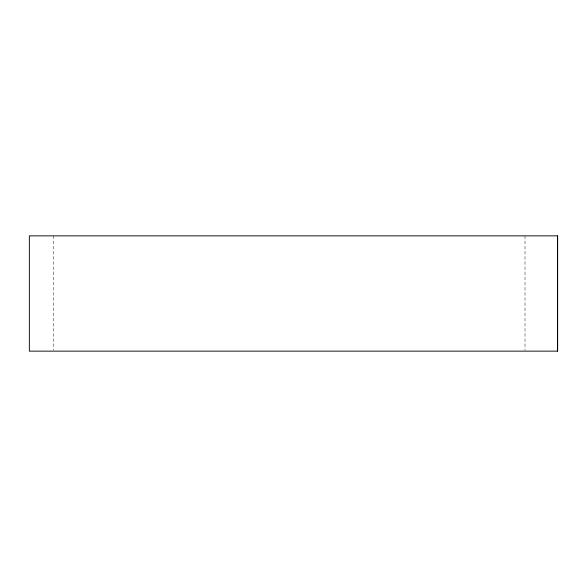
<?xml version="1.0" encoding="UTF-8"?>
<svg xmlns="http://www.w3.org/2000/svg" width="587" height="587" viewBox="0 0 587 587"><rect width="100%" height="100%" fill="white"/><g stroke="black" fill="none" stroke-linecap="round" stroke-linejoin="round"><path stroke-width="0.44" stroke-dasharray="2.94 2.2" d="M525.013 235.864L525.013 350.219M53.27 235.864L53.27 350.219"/><path stroke-width="0.88" d="M557.555 235.864L557.555 351.136M557.65 235.864L29.35 235.864L29.35 351.136L557.65 351.136L557.65 235.864"/></g></svg>
